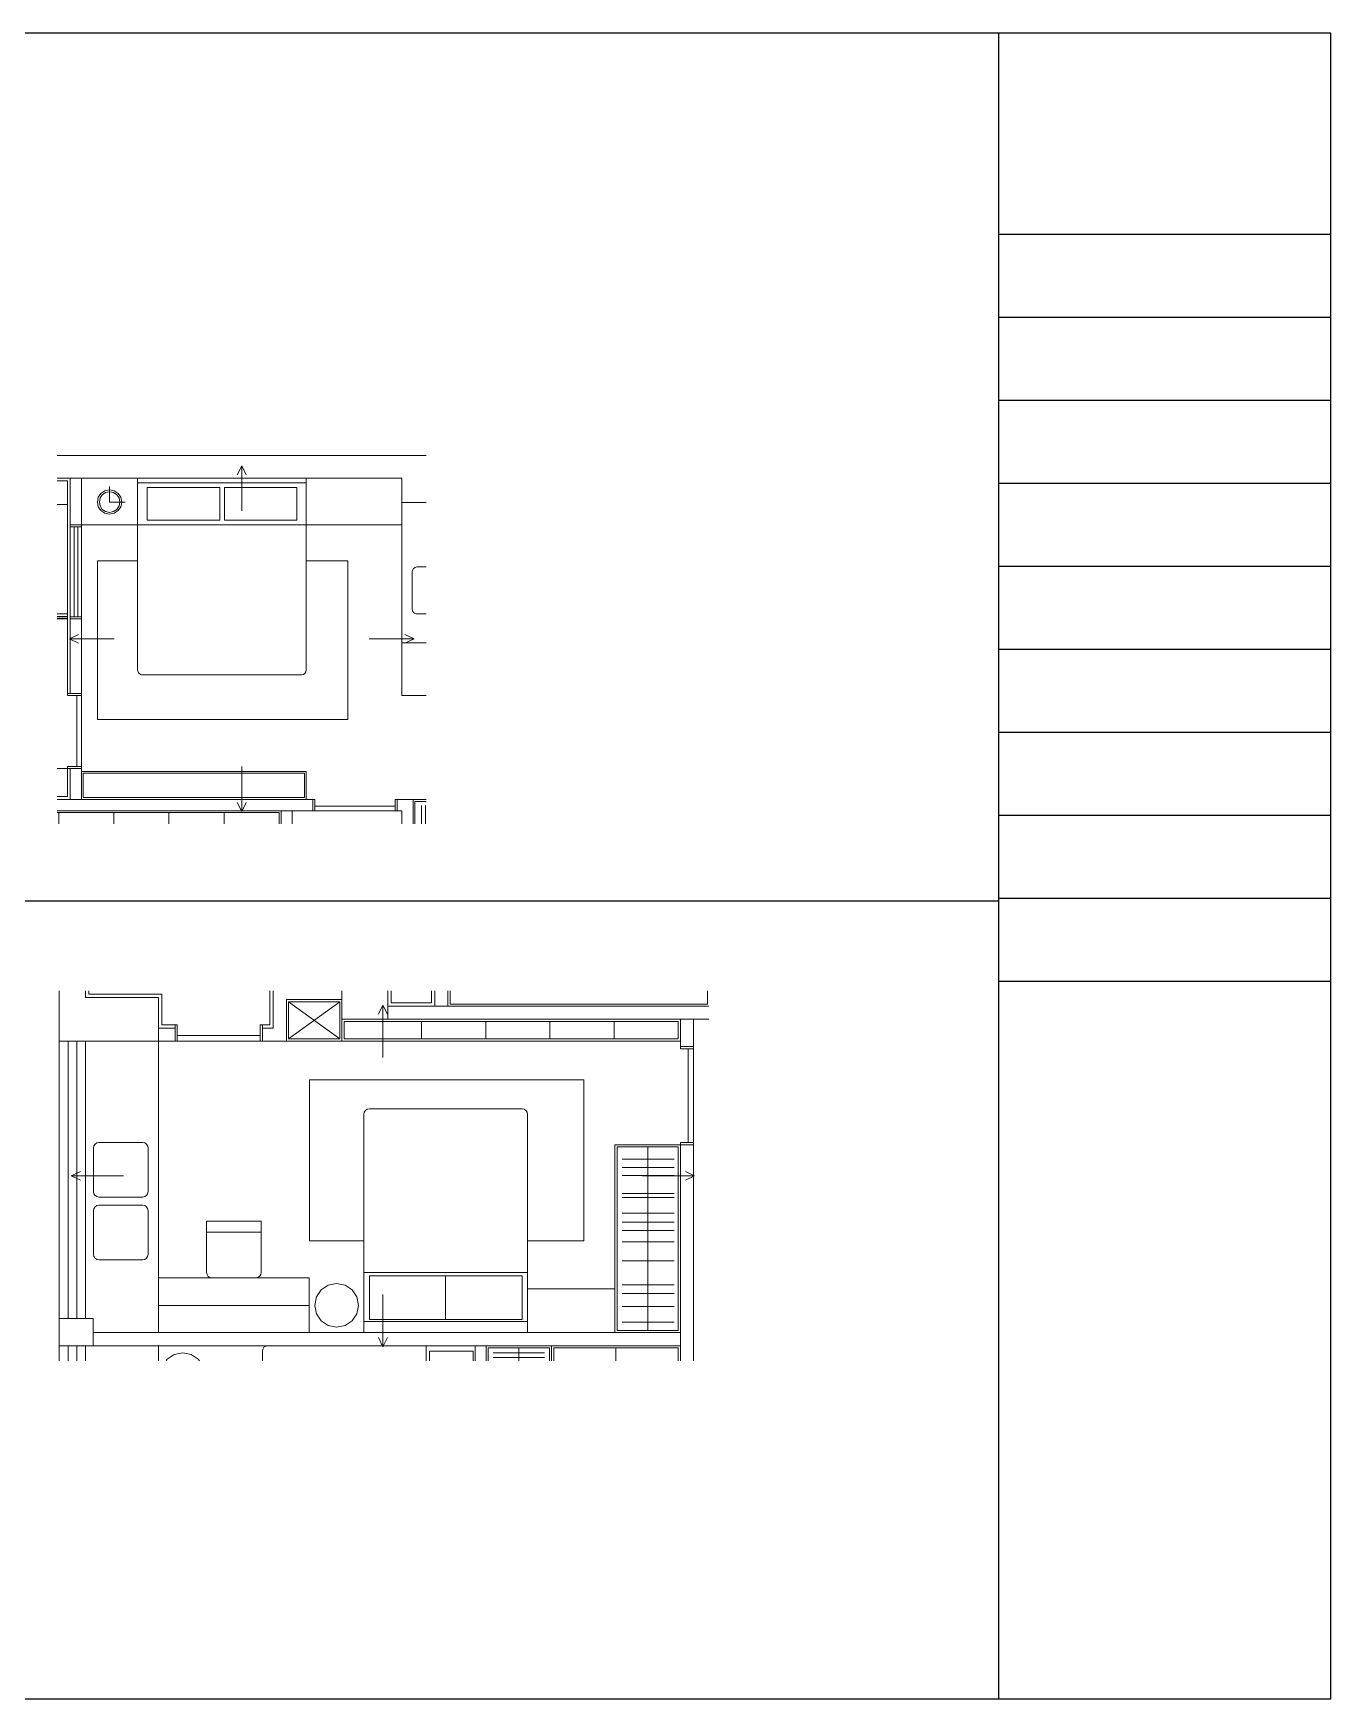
# Model space of a CAD drawing. Header units: millimetres. Extents: x -39780 to 216580, y 220 to 11660.
# Drawn here: x -32333 to -23420, y 220 to 11660 of the extents above; entities that cross this region are included whole.
import ezdxf

# ---------------------------------------------------------------- set-up
doc = ezdxf.new("R2010")
doc.units = ezdxf.units.MM
doc.layers.add('DETAIL', color=7, linetype='CONTINUOUS', lineweight=18)
doc.layers.add('FRAME', color=7, linetype='CONTINUOUS', lineweight=25)

msp = doc.modelspace()

# ---------------------------------------------------------------- linework, layer by layer
at = {"layer": 'DETAIL'}
for p, q in [((-32169, 8759), (-29633, 8759)), ((-32169, 8759), (-29633, 8759)), ((-32169, 8605), (-29801, 8605)), ((-29801, 8605), (-32169, 8605)), ((-32098, 8585), (-32169, 8585)), ((-32169, 8585), (-32098, 8585)), ((-32098, 8424), (-32098, 8585)), ((-32098, 8585), (-32098, 7125)), ((-32002, 8605), (-32079, 8605)), ((-32079, 8605), (-32079, 8283)), ((-32002, 8283), (-32002, 8605)), ((-31616, 8605), (-32002, 8605)), ((-32002, 8605), (-32002, 8283)), ((-30457, 8605), (-31616, 8605)), ((-31616, 8605), (-31616, 7285)), ((-31616, 8283), (-31616, 8605)), ((-30901, 8688), (-30932, 8626)), ((-30901, 8379), (-30901, 8688)), ((-30901, 8688), (-30871, 8626)), ((-30457, 7285), (-30457, 8605)), ((-29801, 8605), (-30457, 8605)), ((-30457, 8605), (-30457, 8283)), ((-29801, 8605), (-29801, 8437)), ((-29801, 8437), (-29801, 8605)), ((-29801, 8283), (-29801, 8605)), ((-31892, 8440), (-31886, 8473)), ((-31886, 8473), (-31868, 8499)), ((-31879, 8440), (-31874, 8468)), ((-31874, 8468), (-31859, 8490)), ((-31868, 8499), (-31841, 8517)), ((-31859, 8490), (-31836, 8505)), ((-31841, 8517), (-31809, 8524)), ((-31836, 8505), (-31809, 8511)), ((-31809, 8440), (-31809, 8548)), ((-31809, 8524), (-31776, 8517)), ((-31809, 8511), (-31781, 8505)), ((-31781, 8505), (-31759, 8490)), ((-31776, 8517), (-31749, 8499)), ((-31759, 8490), (-31743, 8468)), ((-31749, 8499), (-31732, 8473)), ((-31743, 8468), (-31738, 8440)), ((-31732, 8473), (-31725, 8440)), ((-31616, 8573), (-30457, 8573)), ((-31551, 8315), (-31551, 8540)), ((-31551, 8540), (-31052, 8540)), ((-31052, 8540), (-31052, 8315)), ((-30522, 8540), (-31020, 8540)), ((-31020, 8540), (-31020, 8315)), ((-30522, 8315), (-30522, 8540)), ((-32169, 8424), (-32098, 8424)), ((-31886, 8408), (-31892, 8440)), ((-31868, 8381), (-31886, 8408)), ((-31874, 8413), (-31879, 8440)), ((-31859, 8390), (-31874, 8413)), ((-31841, 8363), (-31868, 8381)), ((-31836, 8375), (-31859, 8390)), ((-31809, 8356), (-31841, 8363)), ((-31809, 8369), (-31836, 8375)), ((-31809, 8440), (-31701, 8440)), ((-31781, 8375), (-31809, 8369)), ((-31776, 8363), (-31809, 8356)), ((-31759, 8390), (-31781, 8375)), ((-31749, 8381), (-31776, 8363)), ((-31743, 8413), (-31759, 8390)), ((-31732, 8408), (-31749, 8381)), ((-31738, 8440), (-31743, 8413)), ((-31725, 8440), (-31732, 8408)), ((-29801, 8437), (-29730, 8437)), ((-29633, 8437), (-29801, 8437)), ((-29633, 8437), (-29801, 8437)), ((-29801, 8437), (-29801, 7472)), ((-29633, 8437), (-29730, 8437)), ((-32002, 8283), (-32079, 8283)), ((-32079, 8283), (-32002, 8283)), ((-32079, 8283), (-32002, 8283)), ((-32079, 8270), (-32079, 8283)), ((-32002, 8270), (-32079, 8270)), ((-32079, 8270), (-32079, 7652)), ((-32002, 8270), (-32079, 8270)), ((-32053, 8270), (-32027, 8270)), ((-32053, 7652), (-32053, 8270)), ((-32027, 8270), (-32027, 7652)), ((-32002, 8283), (-32002, 8270)), ((-32002, 8283), (-31616, 8283)), ((-32002, 7652), (-32002, 8270)), ((-31616, 8283), (-30457, 8283)), ((-31052, 8315), (-31551, 8315)), ((-31020, 8315), (-30522, 8315)), ((-30457, 8283), (-29801, 8283)), ((-31892, 6947), (-31892, 8036)), ((-31892, 8036), (-31616, 8036)), ((-30457, 8036), (-30173, 8036)), ((-30173, 8036), (-30173, 6947)), ((-29726, 7974), (-29729, 7962)), ((-29729, 7962), (-29729, 7704)), ((-29720, 7984), (-29726, 7974)), ((-29709, 7991), (-29720, 7984)), ((-29697, 7994), (-29709, 7991)), ((-29633, 7994), (-29697, 7994)), ((-32098, 7672), (-32169, 7672)), ((-29729, 7704), (-29728, 7698)), ((-29728, 7698), (-29727, 7692)), ((-29727, 7692), (-29724, 7686)), ((-29724, 7686), (-29720, 7681)), ((-29720, 7681), (-29715, 7677)), ((-29715, 7677), (-29709, 7674)), ((-29709, 7674), (-29703, 7673)), ((-29703, 7673), (-29697, 7672)), ((-29697, 7672), (-29633, 7672)), ((-32169, 7655), (-32098, 7655)), ((-32098, 7643), (-32169, 7643)), ((-32098, 7639), (-32169, 7639)), ((-32098, 7655), (-32098, 7643)), ((-32079, 7652), (-32002, 7652)), ((-32079, 7652), (-32002, 7652)), ((-32079, 7639), (-32079, 7652)), ((-32002, 7639), (-32079, 7639)), ((-32079, 7639), (-32079, 7125)), ((-32002, 7639), (-32079, 7639)), ((-32027, 7652), (-32053, 7652)), ((-32002, 7652), (-32002, 7639)), ((-32002, 7125), (-32002, 7639)), ((-32085, 7501), (-32023, 7531)), ((-31776, 7501), (-32085, 7501)), ((-32085, 7501), (-32023, 7471)), ((-30026, 7501), (-29717, 7501)), ((-29801, 7112), (-29801, 7472)), ((-29801, 7472), (-29633, 7472)), ((-29801, 7472), (-29633, 7472)), ((-29801, 7112), (-29801, 7472)), ((-29801, 7472), (-29633, 7472)), ((-29717, 7501), (-29780, 7531)), ((-29717, 7501), (-29780, 7471)), ((-31616, 7285), (-31615, 7279)), ((-31615, 7279), (-31613, 7273)), ((-31613, 7273), (-31610, 7268)), ((-31610, 7268), (-31606, 7263)), ((-31606, 7263), (-31601, 7259)), ((-31601, 7259), (-31596, 7256)), ((-31596, 7256), (-31590, 7254)), ((-31590, 7254), (-31583, 7253)), ((-31583, 7253), (-30489, 7253)), ((-30489, 7253), (-30477, 7256)), ((-30477, 7256), (-30467, 7263)), ((-30467, 7263), (-30460, 7273)), ((-30460, 7273), (-30457, 7285)), ((-32002, 7125), (-32098, 7125)), ((-32098, 7125), (-32098, 7112)), ((-32098, 7112), (-32002, 7112)), ((-32002, 7125), (-32079, 7125)), ((-32079, 7125), (-32002, 7125)), ((-32034, 7112), (-32002, 7112)), ((-32034, 6623), (-32034, 7112)), ((-32002, 7112), (-32002, 7125)), ((-32002, 7112), (-32002, 6623)), ((-29633, 7112), (-29801, 7112)), ((-29633, 7112), (-29801, 7112)), ((-30173, 6947), (-31892, 6947)), ((-32169, 6610), (-32098, 6610)), ((-32002, 6623), (-32098, 6623)), ((-32098, 6623), (-32098, 6610)), ((-32098, 6610), (-32002, 6610)), ((-32098, 6610), (-32098, 6417)), ((-32098, 6610), (-32098, 6417)), ((-32002, 6610), (-32079, 6610)), ((-32079, 6610), (-32079, 6397)), ((-32002, 6623), (-32034, 6623)), ((-32002, 6610), (-32002, 6623)), ((-32002, 6397), (-32002, 6610)), ((-30457, 6590), (-32002, 6590)), ((-32002, 6590), (-32002, 6397)), ((-30470, 6578), (-31989, 6578)), ((-31989, 6578), (-31989, 6410)), ((-30901, 6623), (-30901, 6314)), ((-30470, 6410), (-30470, 6578)), ((-30457, 6397), (-30457, 6590)), ((-32098, 6417), (-32169, 6417)), ((-32098, 6417), (-32169, 6417)), ((-31989, 6410), (-30470, 6410)), ((-30412, 6397), (-32169, 6397)), ((-30631, 6320), (-32169, 6320)), ((-32169, 6320), (-30412, 6320)), ((-30644, 6307), (-32169, 6307)), ((-32157, 6230), (-32157, 6307)), ((-32079, 6397), (-32002, 6397)), ((-32002, 6397), (-30457, 6397)), ((-31779, 6230), (-31779, 6307)), ((-31401, 6230), (-31401, 6307)), ((-31022, 6230), (-31022, 6307)), ((-30901, 6314), (-30932, 6376)), ((-30901, 6314), (-30871, 6376)), ((-30644, 6230), (-30644, 6307)), ((-30631, 6230), (-30631, 6320)), ((-30631, 6320), (-30554, 6320)), ((-30631, 6230), (-30631, 6320)), ((-30554, 6320), (-30554, 6230)), ((-30412, 6320), (-30412, 6397)), ((-30412, 6320), (-30412, 6397)), ((-30412, 6397), (-30412, 6320)), ((-30399, 6397), (-30412, 6397)), ((-30412, 6320), (-30399, 6320)), ((-30399, 6320), (-30399, 6397)), ((-30399, 6320), (-30399, 6352)), ((-30399, 6352), (-29846, 6352)), ((-29846, 6320), (-30399, 6320)), ((-29846, 6397), (-29846, 6320)), ((-29833, 6397), (-29846, 6397)), ((-29846, 6352), (-29846, 6320)), ((-29846, 6320), (-29833, 6320)), ((-29833, 6320), (-29833, 6397)), ((-29724, 6397), (-29833, 6397)), ((-29833, 6397), (-29833, 6320)), ((-29833, 6320), (-29833, 6397)), ((-29833, 6320), (-29801, 6320)), ((-29801, 6320), (-29801, 6230)), ((-29633, 6397), (-29724, 6397)), ((-29724, 6397), (-29724, 6230)), ((-29724, 6230), (-29724, 6397)), ((-29633, 6384), (-29711, 6384)), ((-29711, 6384), (-29711, 6230)), ((-29665, 6356), (-29665, 6230)), ((-29639, 6356), (-29639, 6230)), ((-32154, 5082), (-32154, 4737)), ((-32154, 5082), (-32154, 4737)), ((-31974, 5037), (-31974, 5082)), ((-31974, 5037), (-31974, 5082)), ((-31472, 5037), (-31974, 5037)), ((-31472, 5037), (-31974, 5037)), ((-31952, 5082), (-31952, 5060)), ((-31952, 5060), (-31449, 5060)), ((-31472, 4737), (-31472, 5037)), ((-31472, 4737), (-31472, 5037)), ((-31449, 5060), (-31449, 4850)), ((-30707, 4850), (-30707, 5082)), ((-30684, 5082), (-30684, 4827)), ((-30212, 4887), (-30212, 5082)), ((-30212, 4887), (-30212, 5082)), ((-30212, 5022), (-30212, 5082)), ((-29897, 5082), (-29897, 4887)), ((-29897, 5082), (-29897, 4887)), ((-29874, 5000), (-29874, 5082)), ((-29874, 5000), (-29874, 5082)), ((-29597, 5082), (-29597, 5000)), ((-29597, 5082), (-29597, 5000)), ((-29575, 5082), (-29575, 4977)), ((-29485, 4977), (-29485, 5082)), ((-29485, 5082), (-29485, 4977)), ((-29470, 5082), (-29470, 4992)), ((-27700, 4992), (-27700, 5082)), ((-30212, 5022), (-30594, 5022)), ((-30594, 5022), (-30594, 4737)), ((-30594, 4737), (-30594, 5022)), ((-30594, 5022), (-30212, 5022)), ((-30227, 5007), (-30579, 5007)), ((-30579, 5007), (-30579, 4752)), ((-30227, 5007), (-30579, 4752)), ((-30579, 5007), (-30227, 4752)), ((-30227, 4752), (-30227, 5007)), ((-30212, 4737), (-30212, 5022)), ((-29931, 4985), (-29961, 4922)), ((-29931, 4625), (-29931, 4985)), ((-29931, 4985), (-29900, 4922)), ((-27692, 4977), (-29897, 4977)), ((-29897, 4977), (-29897, 4887)), ((-29597, 5000), (-29874, 5000)), ((-29597, 5000), (-29874, 5000)), ((-29575, 4977), (-29485, 4977)), ((-29485, 4977), (-27692, 4977)), ((-29470, 4992), (-27700, 4992)), ((-31359, 4827), (-31472, 4827)), ((-31472, 4827), (-31472, 4737)), ((-31449, 4850), (-31359, 4850)), ((-31359, 4850), (-31359, 4737)), ((-31344, 4850), (-31359, 4850)), ((-31359, 4737), (-31359, 4827)), ((-31359, 4737), (-31359, 4827)), ((-31344, 4737), (-31344, 4850)), ((-30774, 4850), (-30774, 4737)), ((-30759, 4850), (-30774, 4850)), ((-30759, 4737), (-30759, 4850)), ((-30759, 4850), (-30707, 4850)), ((-30759, 4827), (-30759, 4737)), ((-30684, 4827), (-30759, 4827)), ((-29897, 4887), (-30212, 4887)), ((-29897, 4887), (-30212, 4887)), ((-27887, 4887), (-30212, 4887)), ((-30212, 4887), (-30212, 4737)), ((-27902, 4872), (-30197, 4872)), ((-30197, 4872), (-30197, 4752)), ((-29897, 4887), (-27692, 4887)), ((-29666, 4752), (-29666, 4872)), ((-29225, 4752), (-29225, 4872)), ((-28784, 4752), (-28784, 4872)), ((-28343, 4752), (-28343, 4872)), ((-27902, 4752), (-27902, 4872)), ((-27887, 4700), (-27887, 4887)), ((-27887, 4887), (-27797, 4887)), ((-27887, 4737), (-27887, 4887)), ((-27797, 4887), (-27797, 4700)), ((-31472, 4737), (-32154, 4737)), ((-32154, 2832), (-32154, 4737)), ((-32154, 4737), (-31472, 4737)), ((-32094, 2832), (-32094, 4737)), ((-32034, 2832), (-32034, 4737)), ((-31974, 2832), (-31974, 4737)), ((-31974, 4737), (-31824, 4737)), ((-31472, 4737), (-31974, 4737)), ((-31974, 4737), (-31974, 2832)), ((-31472, 4737), (-31974, 4737)), ((-31472, 2735), (-31472, 4737)), ((-31472, 4737), (-31359, 4737)), ((-31359, 4737), (-31344, 4737)), ((-31344, 4737), (-31344, 4775)), ((-31344, 4775), (-30774, 4775)), ((-30774, 4737), (-31344, 4737)), ((-30774, 4775), (-30774, 4737)), ((-30774, 4737), (-30759, 4737)), ((-30759, 4737), (-30594, 4737)), ((-30594, 4737), (-30212, 4737)), ((-30579, 4752), (-30227, 4752)), ((-30212, 4737), (-27887, 4737)), ((-30197, 4752), (-27902, 4752)), ((-27887, 4700), (-27797, 4700)), ((-27797, 4700), (-27887, 4700)), ((-27797, 4700), (-27887, 4700)), ((-27887, 4700), (-27887, 4685)), ((-27797, 4685), (-27797, 4700)), ((-27887, 4685), (-27797, 4685)), ((-27835, 4685), (-27797, 4685)), ((-27835, 4040), (-27835, 4685)), ((-27797, 4685), (-27797, 4040)), ((-30436, 3366), (-30436, 4472)), ((-30436, 4472), (-28551, 4472)), ((-28551, 4472), (-28551, 3366)), ((-30059, 4249), (-30062, 4235)), ((-30062, 4235), (-30062, 2735)), ((-30051, 4261), (-30059, 4249)), ((-30039, 4269), (-30051, 4261)), ((-30024, 4272), (-30039, 4269)), ((-28975, 4272), (-30024, 4272)), ((-28960, 4269), (-28975, 4272)), ((-28948, 4261), (-28960, 4269)), ((-28940, 4249), (-28948, 4261)), ((-28937, 4235), (-28940, 4249)), ((-28937, 2735), (-28937, 4235)), ((-31916, 4018), (-31919, 4003)), ((-31908, 4030), (-31916, 4018)), ((-31896, 4038), (-31908, 4030)), ((-31881, 4041), (-31896, 4038)), ((-31581, 4041), (-31881, 4041)), ((-31567, 4038), (-31581, 4041)), ((-31555, 4030), (-31567, 4038)), ((-31547, 4018), (-31555, 4030)), ((-31544, 4003), (-31547, 4018)), ((-27887, 4025), (-28337, 4025)), ((-28337, 4025), (-28337, 2735)), ((-28337, 4025), (-27887, 4025)), ((-28337, 2735), (-28337, 4025)), ((-28322, 4010), (-27902, 4010)), ((-28322, 2750), (-28322, 4010)), ((-28112, 4010), (-28112, 2750)), ((-27902, 4010), (-27902, 2750)), ((-27797, 4040), (-27887, 4040)), ((-27887, 4040), (-27887, 4025)), ((-27887, 4025), (-27797, 4025)), ((-27887, 4025), (-27887, 2735)), ((-27797, 4025), (-27887, 4025)), ((-27887, 4025), (-27887, 2540)), ((-27887, 4025), (-27797, 4025)), ((-27797, 4040), (-27835, 4040)), ((-27797, 4025), (-27797, 4040)), ((-27797, 2540), (-27797, 4025)), ((-31919, 4003), (-31919, 3703)), ((-31544, 3703), (-31544, 4003)), ((-28288, 3927), (-27931, 3927)), ((-32072, 3811), (-32009, 3841)), ((-31712, 3811), (-32072, 3811)), ((-32072, 3811), (-32009, 3781)), ((-28288, 3868), (-27931, 3868)), ((-28288, 3815), (-27931, 3815)), ((-28150, 3811), (-27790, 3811)), ((-27790, 3811), (-27853, 3841)), ((-27790, 3811), (-27853, 3781)), ((-31919, 3703), (-31916, 3689)), ((-31916, 3689), (-31908, 3677)), ((-31908, 3677), (-31896, 3669)), ((-31896, 3669), (-31881, 3666)), ((-31881, 3666), (-31581, 3666)), ((-31581, 3666), (-31567, 3669)), ((-31567, 3669), (-31555, 3677)), ((-31555, 3677), (-31547, 3689)), ((-31547, 3689), (-31544, 3703)), ((-28288, 3690), (-27931, 3690)), ((-28288, 3662), (-27931, 3662)), ((-31916, 3587), (-31919, 3572)), ((-31919, 3572), (-31919, 3272)), ((-31908, 3599), (-31916, 3587)), ((-31896, 3607), (-31908, 3599)), ((-31881, 3610), (-31896, 3607)), ((-31581, 3610), (-31881, 3610)), ((-31567, 3607), (-31581, 3610)), ((-31555, 3599), (-31567, 3607)), ((-31547, 3587), (-31555, 3599)), ((-31544, 3572), (-31547, 3587)), ((-31544, 3272), (-31544, 3572)), ((-28288, 3556), (-27931, 3556)), ((-31142, 3147), (-31142, 3500)), ((-31142, 3500), (-30767, 3500)), ((-30767, 3500), (-30767, 3147)), ((-28288, 3494), (-27931, 3494)), ((-28288, 3436), (-27931, 3436)), ((-31142, 3425), (-30767, 3425)), ((-30062, 3366), (-30436, 3366)), ((-28551, 3366), (-28937, 3366)), ((-28288, 3358), (-27931, 3358)), ((-31919, 3272), (-31916, 3258)), ((-31916, 3258), (-31908, 3246)), ((-31908, 3246), (-31896, 3238)), ((-31896, 3238), (-31881, 3235)), ((-31881, 3235), (-31581, 3235)), ((-31581, 3235), (-31567, 3238)), ((-31567, 3238), (-31555, 3246)), ((-31555, 3246), (-31547, 3258)), ((-31547, 3258), (-31544, 3272)), ((-28288, 3227), (-27931, 3227)), ((-31472, 3110), (-30437, 3110)), ((-31472, 2735), (-31472, 3110)), ((-31139, 3133), (-31142, 3147)), ((-31131, 3121), (-31139, 3133)), ((-31119, 3113), (-31131, 3121)), ((-31104, 3110), (-31119, 3113)), ((-30804, 3110), (-31104, 3110)), ((-30790, 3113), (-30804, 3110)), ((-30778, 3121), (-30790, 3113)), ((-30770, 3133), (-30778, 3121)), ((-30767, 3147), (-30770, 3133)), ((-30437, 3110), (-30437, 2735)), ((-30062, 3147), (-28937, 3147)), ((-29500, 3125), (-30024, 3125)), ((-30024, 3125), (-30024, 2825)), ((-28975, 3125), (-29500, 3125)), ((-29500, 3125), (-29500, 2825)), ((-29500, 2825), (-29500, 3125)), ((-28975, 2825), (-28975, 3125)), ((-30399, 2922), (-30388, 2981)), ((-30388, 2981), (-30355, 3028)), ((-30355, 3028), (-30308, 3061)), ((-30308, 3061), (-30249, 3072)), ((-30249, 3072), (-30191, 3061)), ((-30191, 3061), (-30143, 3028)), ((-30143, 3028), (-30111, 2981)), ((-30111, 2981), (-30099, 2922)), ((-29931, 2997), (-29931, 2637)), ((-28337, 3035), (-28937, 3035)), ((-28937, 3035), (-28937, 2735)), ((-28337, 2735), (-28337, 3035)), ((-28288, 3063), (-27931, 3063)), ((-28288, 3003), (-27931, 3003)), ((-31472, 2922), (-30437, 2922)), ((-31472, 2735), (-31472, 2922)), ((-30437, 2922), (-30437, 2735)), ((-30388, 2864), (-30399, 2922)), ((-30355, 2816), (-30388, 2864)), ((-30111, 2864), (-30143, 2816)), ((-30099, 2922), (-30111, 2864)), ((-28288, 2914), (-27931, 2914)), ((-32154, 2832), (-31922, 2832)), ((-32154, 2645), (-32154, 2832)), ((-32154, 2832), (-31922, 2832)), ((-32154, 2645), (-32154, 2832)), ((-31974, 2832), (-31922, 2832)), ((-31922, 2832), (-31922, 2645)), ((-31922, 2832), (-31922, 2645)), ((-31922, 2832), (-31922, 2735)), ((-30308, 2784), (-30355, 2816)), ((-30249, 2772), (-30308, 2784)), ((-30191, 2784), (-30249, 2772)), ((-30143, 2816), (-30191, 2784)), ((-30062, 2810), (-28937, 2810)), ((-30024, 2825), (-29500, 2825)), ((-29500, 2825), (-28975, 2825)), ((-27902, 2750), (-28322, 2750)), ((-28288, 2807), (-27931, 2807)), ((-32154, 2540), (-32154, 2645)), ((-31922, 2645), (-32154, 2645)), ((-31922, 2645), (-32154, 2645)), ((-32094, 2540), (-32094, 2645)), ((-32034, 2540), (-32034, 2645)), ((-31974, 2540), (-31974, 2645)), ((-31974, 2540), (-31974, 2645)), ((-31974, 2645), (-31472, 2645)), ((-31922, 2735), (-27887, 2735)), ((-31922, 2645), (-31922, 2735)), ((-31922, 2735), (-31472, 2735)), ((-27887, 2645), (-31922, 2645)), ((-30437, 2735), (-31472, 2735)), ((-30437, 2735), (-31472, 2735)), ((-31472, 2645), (-31472, 2540)), ((-30748, 2634), (-30756, 2622)), ((-30736, 2642), (-30748, 2634)), ((-30722, 2645), (-30736, 2642)), ((-29222, 2645), (-30722, 2645)), ((-30062, 2735), (-28937, 2735)), ((-29931, 2637), (-29961, 2700)), ((-29931, 2637), (-29900, 2700)), ((-29634, 2540), (-29634, 2645)), ((-29297, 2540), (-29297, 2645)), ((-29222, 2540), (-29222, 2645)), ((-29222, 2645), (-28772, 2645)), ((-29222, 2540), (-29222, 2645)), ((-28937, 2735), (-28337, 2735)), ((-28772, 2645), (-28772, 2540)), ((-27887, 2645), (-28772, 2645)), ((-28772, 2645), (-28772, 2540)), ((-27887, 2735), (-28337, 2735)), ((-27887, 2735), (-27887, 2645)), ((-27887, 2540), (-27887, 2645)), ((-31420, 2540), (-31412, 2552)), ((-31412, 2552), (-31364, 2584)), ((-31364, 2584), (-31306, 2596)), ((-31306, 2596), (-31248, 2584)), ((-31248, 2584), (-31200, 2552)), ((-31200, 2552), (-31192, 2540)), ((-30756, 2622), (-30759, 2607)), ((-30759, 2607), (-30759, 2540)), ((-29312, 2607), (-29612, 2607)), ((-29612, 2607), (-29612, 2540)), ((-29312, 2540), (-29312, 2607)), ((-29207, 2540), (-29207, 2630)), ((-29207, 2630), (-28787, 2630)), ((-29173, 2596), (-28821, 2596)), ((-29173, 2563), (-28821, 2563)), ((-28997, 2540), (-28997, 2630)), ((-28787, 2630), (-28787, 2540)), ((-27902, 2630), (-28757, 2630)), ((-28757, 2630), (-28757, 2540)), ((-28330, 2540), (-28330, 2630)), ((-27902, 2540), (-27902, 2630))]:
    msp.add_line(p, q, dxfattribs=at)
at = {"layer": 'FRAME'}
for p, q in [((-23420, 11660), (-39780, 11660)), ((-25700, 220), (-25700, 11660)), ((-23420, 220), (-23420, 11660)), ((-25700, 10280), (-23420, 10280)), ((-25700, 9710), (-23420, 9710)), ((-25700, 9140), (-23420, 9140)), ((-25700, 8570), (-23420, 8570)), ((-25700, 8000), (-23420, 8000)), ((-25700, 7430), (-23420, 7430)), ((-25700, 6860), (-23420, 6860)), ((-25700, 6290), (-23420, 6290)), ((-25700, 5720), (-23420, 5720)), ((-39500, 5700), (-25700, 5700)), ((-25700, 5150), (-23420, 5150)), ((-39780, 220), (-23420, 220))]:
    msp.add_line(p, q, dxfattribs=at)

doc.saveas('drawing.dxf')
